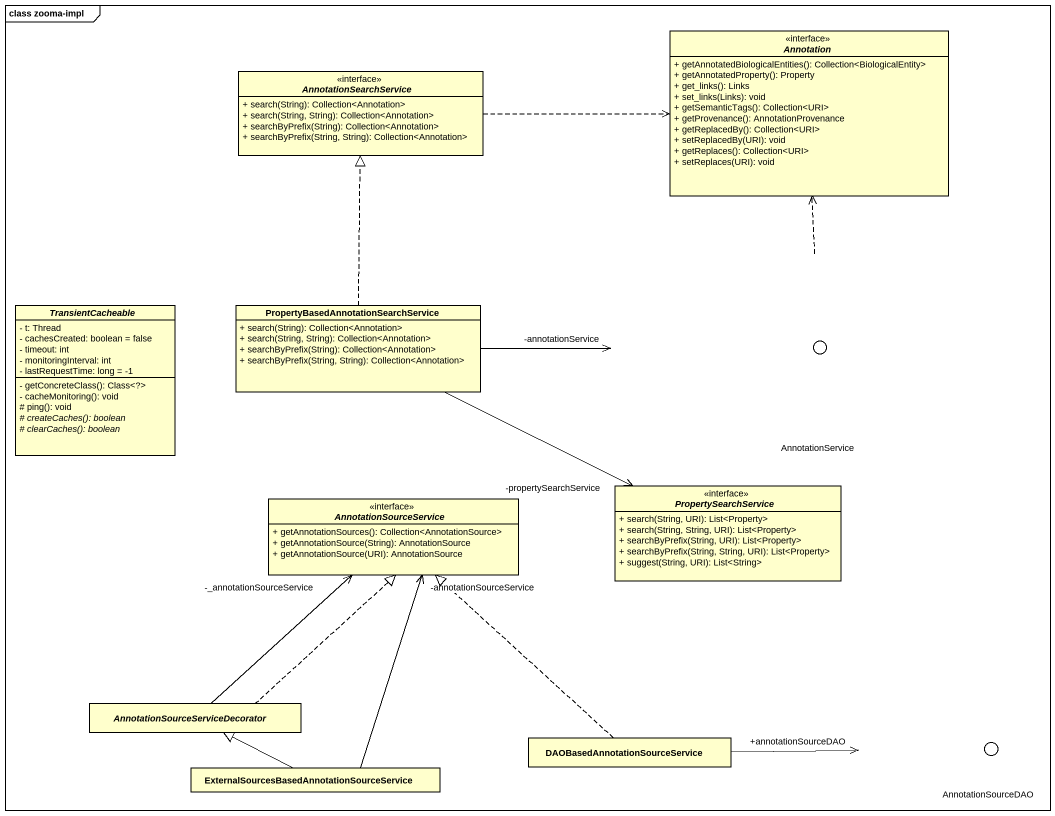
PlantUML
@startuml
mainframe class zooma-impl
allowmixing
hide circle
hide empty members
skinparam classAttributeIconSize 0
interface "Annotation" as Annotation_ <<interface>> {
  + getAnnotatedBiologicalEntities(): Collection<BiologicalEntity>
  + getAnnotatedProperty(): Property
  + get_links(): Links
  + set_links(Links): void
  + getSemanticTags(): Collection<URI>
  + getProvenance(): AnnotationProvenance
  + getReplacedBy(): Collection<URI>
  + setReplacedBy(URI): void
  + getReplaces(): Collection<URI>
  + setReplaces(URI): void
}
interface AnnotationSearchService {
  + search(String): Collection<Annotation>
  + search(String, String): Collection<Annotation>
  + searchByPrefix(String): Collection<Annotation>
  + searchByPrefix(String, String): Collection<Annotation>
}
() AnnotationService
abstract class TransientCacheable {
  - t: Thread
  - cachesCreated: boolean = false
  - timeout: int
  - monitoringInterval: int
  - lastRequestTime: long = -1
  - getConcreteClass(): Class<?>
  - cacheMonitoring(): void
  # ping(): void
  {abstract} # createCaches(): boolean
  {abstract} # clearCaches(): boolean
}
class "PropertyBasedAnnotationSearchService" as PropertyBasedAnnotationSearc {
  + search(String): Collection<Annotation>
  + search(String, String): Collection<Annotation>
  + searchByPrefix(String): Collection<Annotation>
  + searchByPrefix(String, String): Collection<Annotation>
}
interface AnnotationSourceService {
  + getAnnotationSources(): Collection<AnnotationSource>
  + getAnnotationSource(String): AnnotationSource
  + getAnnotationSource(URI): AnnotationSource
}
interface PropertySearchService {
  + search(String, URI): List<Property>
  + search(String, String, URI): List<Property>
  + searchByPrefix(String, URI): List<Property>
  + searchByPrefix(String, String, URI): List<Property>
  + suggest(String, URI): List<String>
}
abstract class "AnnotationSourceServiceDecorator" as AnnotationSourceServiceDecor
() AnnotationSourceDAO
class "ExternalSourcesBasedAnnotationSourceService" as ExternalSourcesBasedAnnotati
class "DAOBasedAnnotationSourceService" as DAOBasedAnnotationSourceServ
AnnotationSearchService .right.> Annotation_
AnnotationService .up.> Annotation_
PropertyBasedAnnotationSearc .up.|> AnnotationSearchService
PropertyBasedAnnotationSearc -right-> "-annotationService" AnnotationService
PropertyBasedAnnotationSearc -right-> "-propertySearchService" PropertySearchService
AnnotationSourceServiceDecor -up-> "-_annotationSourceService" AnnotationSourceService
AnnotationSourceServiceDecor .up.|> AnnotationSourceService
ExternalSourcesBasedAnnotati -up-> "-annotationSourceService" AnnotationSourceService
ExternalSourcesBasedAnnotati -left-|> AnnotationSourceServiceDecor
DAOBasedAnnotationSourceServ .up.|> AnnotationSourceService
DAOBasedAnnotationSourceServ -right-> "+annotationSourceDAO" AnnotationSourceDAO
@enduml
